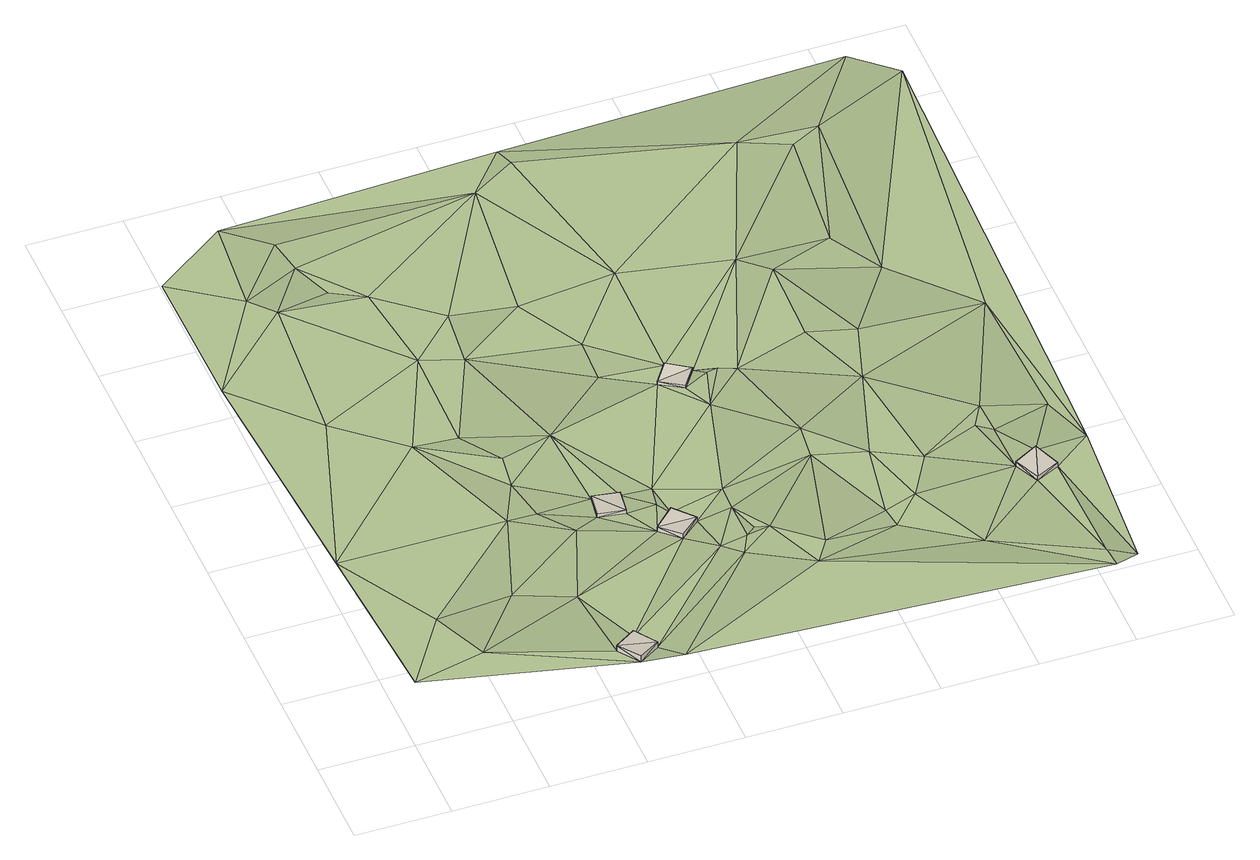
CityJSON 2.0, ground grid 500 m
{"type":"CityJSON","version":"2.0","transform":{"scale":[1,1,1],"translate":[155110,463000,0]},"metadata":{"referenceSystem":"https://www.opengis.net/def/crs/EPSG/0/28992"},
"CityObjects":{
"building1":{"type":"Building","attributes":{"name":"LOD1 Building Surface Model"},"geometry":[{"type":"MultiSurface","lod":"1","boundaries":[[[0,1,2]],[[1,0,3]],[[1,4,3]],[[5,3,4]],[[6,4,7]],[[4,6,5]],[[2,7,0]],[[6,0,7]],[[1,7,2]],[[7,1,4]]]}]},
"building2":{"type":"Building","attributes":{"name":"LOD1 Building Surface Model"},"geometry":[{"type":"MultiSurface","lod":"1","boundaries":[[[8,9,10]],[[11,10,9]],[[12,9,13]],[[9,12,11]],[[14,13,15]],[[12,15,13]],[[15,8,14]],[[8,15,10]],[[13,14,8]],[[8,9,13]]]}]},
"building3":{"type":"Building","attributes":{"name":"LOD1 Building Surface Model"},"geometry":[{"type":"MultiSurface","lod":"1","boundaries":[[[16,17,18]],[[17,16,19]],[[17,20,19]],[[21,19,20]],[[22,20,23]],[[20,22,21]],[[18,23,16]],[[22,16,23]],[[17,23,18]],[[23,17,20]]]}]},
"building4":{"type":"Building","attributes":{"name":"LOD1 Building Surface Model"},"geometry":[{"type":"MultiSurface","lod":"1","boundaries":[[[24,25,26]],[[25,24,27]],[[28,27,29]],[[25,29,27]],[[30,29,31]],[[29,30,28]],[[30,24,31]],[[26,31,24]],[[25,31,26]],[[31,25,29]]]}]},
"building5":{"type":"Building","attributes":{"name":"LOD1 Building Surface Model"},"geometry":[{"type":"MultiSurface","lod":"1","boundaries":[[[32,33,34]],[[33,32,35]],[[33,36,35]],[[37,35,36]],[[38,36,39]],[[36,38,37]],[[34,39,32]],[[38,32,39]],[[36,39,34]],[[34,33,36]]]}]},
"terrain1":{"type":"TINRelief","attributes":{"name":"TIN model","numberOfTriangles":174,"BuildingGML_ee4a6144-77c0-451f-b366-102a82b7e1f1.cityObjectType":"Building","BuildingGML_ee4a6144-77c0-451f-b366-102a82b7e1f1.extent":"1.57209195e+05 4.64920142e+05 1.75518633e+01 1.57289475e+05 4.65036569e+05 8.99440450e+00 1.57173048e+05 4.65116848e+05 8.01447450e+00 1.57092769e+05 4.65000422e+05 1.00531063e+01","BuildingGML_41ce1638-11a9-449d-bc6d-2b9ec83bf9b1.cityObjectType":"Building","BuildingGML_41ce1638-11a9-449d-bc6d-2b9ec83bf9b1.extent":"1.58556075e+05 4.63710934e+05 1.99846761e+01 1.58681277e+05 4.63776695e+05 1.57094893e+01 1.58615515e+05 4.63901897e+05 3.59258659e+01 1.58490314e+05 4.63836135e+05 2.93086192e+01","BuildingGML_a977a8b3-79ed-43b3-8698-588d934cca51.cityObjectType":"Building","BuildingGML_a977a8b3-79ed-43b3-8698-588d934cca51.extent":"1.56319136e+05 4.63148188e+05 3.10670172e+01 1.56434647e+05 4.63229780e+05 1.86943210e+01 1.56353056e+05 4.63345291e+05 2.04761864e+01 1.56237544e+05 4.63263699e+05 2.95279529e+01","BuildingGML_ff6f3209-bf70-44ab-b2af-4340988e0aee.cityObjectType":"Building","BuildingGML_ff6f3209-bf70-44ab-b2af-4340988e0aee.extent":"1.56625024e+05 4.64172713e+05 2.74785003e+01 1.56646216e+05 4.64312538e+05 1.64096918e+01 1.56506391e+05 4.64333729e+05 1.96637178e+01 1.56485200e+05 4.64193905e+05 2.64296219e+01","BuildingGML_0af0854f-0ce9-4ba1-9945-9ff4adcd689b.cityObjectType":"Building","BuildingGML_0af0854f-0ce9-4ba1-9945-9ff4adcd689b.extent":"1.56819206e+05 4.63912553e+05 2.49358525e+01 1.56925067e+05 4.64006327e+05 2.04568824e+01 1.56831293e+05 4.64112187e+05 2.04802797e+01 1.56725432e+05 4.64018413e+05 9.79540044e+00","lod":3},"geometry":[{"type":"CompositeSurface","lod":"3","boundaries":[[[40,41,42]],[[43,42,41]],[[44,41,40]],[[40,42,45]],[[46,47,44]],[[44,47,48]],[[12,46,15]],[[49,44,40]],[[48,41,44]],[[44,50,46]],[[51,49,45]],[[40,45,49]],[[50,49,51]],[[6,51,45]],[[15,50,22]],[[46,50,15]],[[22,50,51]],[[50,44,49]],[[22,10,15]],[[47,46,12]],[[0,45,42]],[[52,53,48]],[[41,53,43]],[[43,53,54]],[[48,47,55]],[[52,54,53]],[[43,54,56]],[[57,43,56]],[[58,59,52]],[[58,52,48]],[[10,60,11]],[[61,12,11]],[[62,11,60]],[[61,58,55]],[[48,55,58]],[[62,63,64]],[[61,11,62]],[[59,58,61]],[[61,47,12]],[[47,61,55]],[[21,62,60]],[[62,30,61]],[[53,41,48]],[[60,10,22]],[[45,0,6]],[[5,51,6]],[[51,5,16]],[[16,5,65]],[[51,16,22]],[[19,16,65]],[[66,3,67]],[[0,67,3]],[[65,3,66]],[[68,66,67]],[[68,69,66]],[[65,70,71]],[[70,66,69]],[[65,66,70]],[[65,5,3]],[[72,68,67]],[[71,19,65]],[[69,71,73]],[[71,70,73]],[[68,74,69]],[[73,70,69]],[[75,74,76]],[[69,75,71]],[[63,19,71]],[[74,75,69]],[[63,62,21]],[[19,63,21]],[[77,78,79]],[[74,78,76]],[[76,78,77]],[[79,68,72]],[[35,80,81]],[[79,72,80]],[[80,72,81]],[[79,38,77]],[[79,80,32]],[[82,76,77]],[[79,78,68]],[[75,63,71]],[[78,74,68]],[[21,60,22]],[[54,52,83]],[[84,54,83]],[[84,85,54]],[[52,86,83]],[[59,61,87]],[[88,83,86]],[[84,83,85]],[[86,59,89]],[[52,59,86]],[[85,90,56]],[[89,59,91]],[[64,30,62]],[[28,87,30]],[[30,87,61]],[[92,27,24]],[[91,28,93]],[[91,87,28]],[[91,59,87]],[[64,92,24]],[[83,88,85]],[[30,64,24]],[[89,88,86]],[[56,90,94]],[[94,90,88]],[[89,91,93]],[[95,96,88]],[[94,88,96]],[[97,96,95]],[[93,88,89]],[[95,88,93]],[[27,98,28]],[[98,93,28]],[[97,93,98]],[[98,27,99]],[[100,101,97]],[[96,97,101]],[[102,103,98]],[[97,103,100]],[[100,104,101]],[[98,103,97]],[[97,95,93]],[[92,105,27]],[[88,90,85]],[[94,57,56]],[[103,102,100]],[[82,106,75]],[[106,63,75]],[[106,82,107]],[[77,108,82]],[[99,105,64]],[[92,64,105]],[[99,27,105]],[[106,99,64]],[[63,106,64]],[[107,82,108]],[[79,32,38]],[[37,109,38]],[[38,108,77]],[[110,37,35]],[[38,111,108]],[[80,35,32]],[[106,107,99]],[[82,75,76]],[[112,113,114]],[[99,114,113]],[[115,113,112]],[[107,112,114]],[[115,100,102]],[[113,115,102]],[[98,113,102]],[[116,104,115]],[[100,115,104]],[[116,115,112]],[[109,117,111]],[[117,108,111]],[[118,117,109]],[[38,109,111]],[[117,118,116]],[[112,107,116]],[[116,118,110]],[[110,118,37]],[[110,104,116]],[[116,107,117]],[[117,107,108]],[[109,37,118]],[[99,107,114]],[[99,113,98]],[[81,110,35]],[[54,85,56]],[[24,25,26]],[[25,24,27]],[[28,27,29]],[[25,29,27]],[[30,29,31]],[[29,30,28]],[[30,24,31]],[[26,31,24]],[[25,31,26]],[[31,25,29]],[[32,33,34]],[[33,32,35]],[[33,36,35]],[[37,35,36]],[[38,36,39]],[[36,38,37]],[[34,39,32]],[[38,32,39]],[[36,39,34]],[[34,33,36]],[[0,1,2]],[[1,0,3]],[[1,4,3]],[[5,3,4]],[[6,4,7]],[[4,6,5]],[[2,7,0]],[[6,0,7]],[[1,7,2]],[[7,1,4]],[[8,9,10]],[[11,10,9]],[[12,9,13]],[[9,12,11]],[[14,13,15]],[[12,15,13]],[[15,8,14]],[[8,15,10]],[[13,14,8]],[[8,9,13]],[[16,17,18]],[[17,16,19]],[[17,20,19]],[[21,19,20]],[[22,20,23]],[[20,22,21]],[[18,23,16]],[[22,16,23]],[[17,23,18]],[[23,17,20]]]}]}
},
"vertices":[
[1209,148,31],[1325,230,56],[1209,148,69],[1325,230,19],[1243,345,58],[1243,345,20],[1128,264,30],[1128,264,67],
[1515,1173,50],[1536,1313,39],[1515,1173,27],[1536,1313,16],[1396,1334,20],[1396,1334,42],[1375,1194,49],[1375,1194,26],
[1709,913,25],[1815,1006,50],[1709,913,54],[1815,1006,20],[1721,1112,50],[1721,1112,20],[1615,1018,10],[1615,1018,39],
[2099,1920,18],[2179,2037,28],[2099,1920,36],[2179,2037,9],[2063,2117,8],[2063,2117,27],[1983,2000,10],[1983,2000,29],
[3446,711,20],[3571,777,42],[3446,711,47],[3571,777,16],[3506,902,63],[3506,902,36],[3380,836,29],[3380,836,56],
[397,779,29],[95,1338,14],[144,388,33],[6,2661,32],[968,1338,10],[522,469,39],[1116,1330,17],[1079,1579,2],[728,1992,12],[803,832,11],[1244,1130,38],[1094,715,7],[970,2562,12],[391,2271,19],[454,3096,32],[1094,1744,31],[341,3218,35],[5,3475,21],[957,1971,13],[1178,2480,20],[1670,1179,29],[1367,1815,33],[1694,1302,20],[2005,1174,29],[2172,1782,6],[1865,819,4],[1952,722,19],[1427,122,32],[2257,523,36],[2123,838,37],[2003,826,27],[2005,1042,21],[3585,6,32],[2059,877,18],[2340,653,35],[2494,1272,10],[2692,775,9],[2868,838,9],[2710,664,6],[3065,416,3],[3575,113,39],[3714,61,12],[2765,1193,15],[903,3061,20],[732,3162,15],[651,3387,8],[1218,2810,10],[1738,2154,3],[1643,3584,13],[1547,2742,24],[606,3546,40],[1745,2388,16],[2223,1969,38],[2070,2815,9],[397,3759,15],[1880,3728,13],[1847,3828,7],[2938,3470,26],[2652,2716,1],[2382,1973,12],[3342,3436,35],[3653,3892,1],[3113,2669,33],[3189,3373,17],[3867,3696,3],[2286,1988,32],[2509,1444,32],[2925,1718,4],[3002,1075,6],[3378,1126,18],[3780,937,14],[3302,1183,22],[3011,2011,35],[2784,2557,29],[2774,2092,23],[3287,2421,2],[3659,2004,4],[3366,1292,34],[3687,1224,2]
]}
